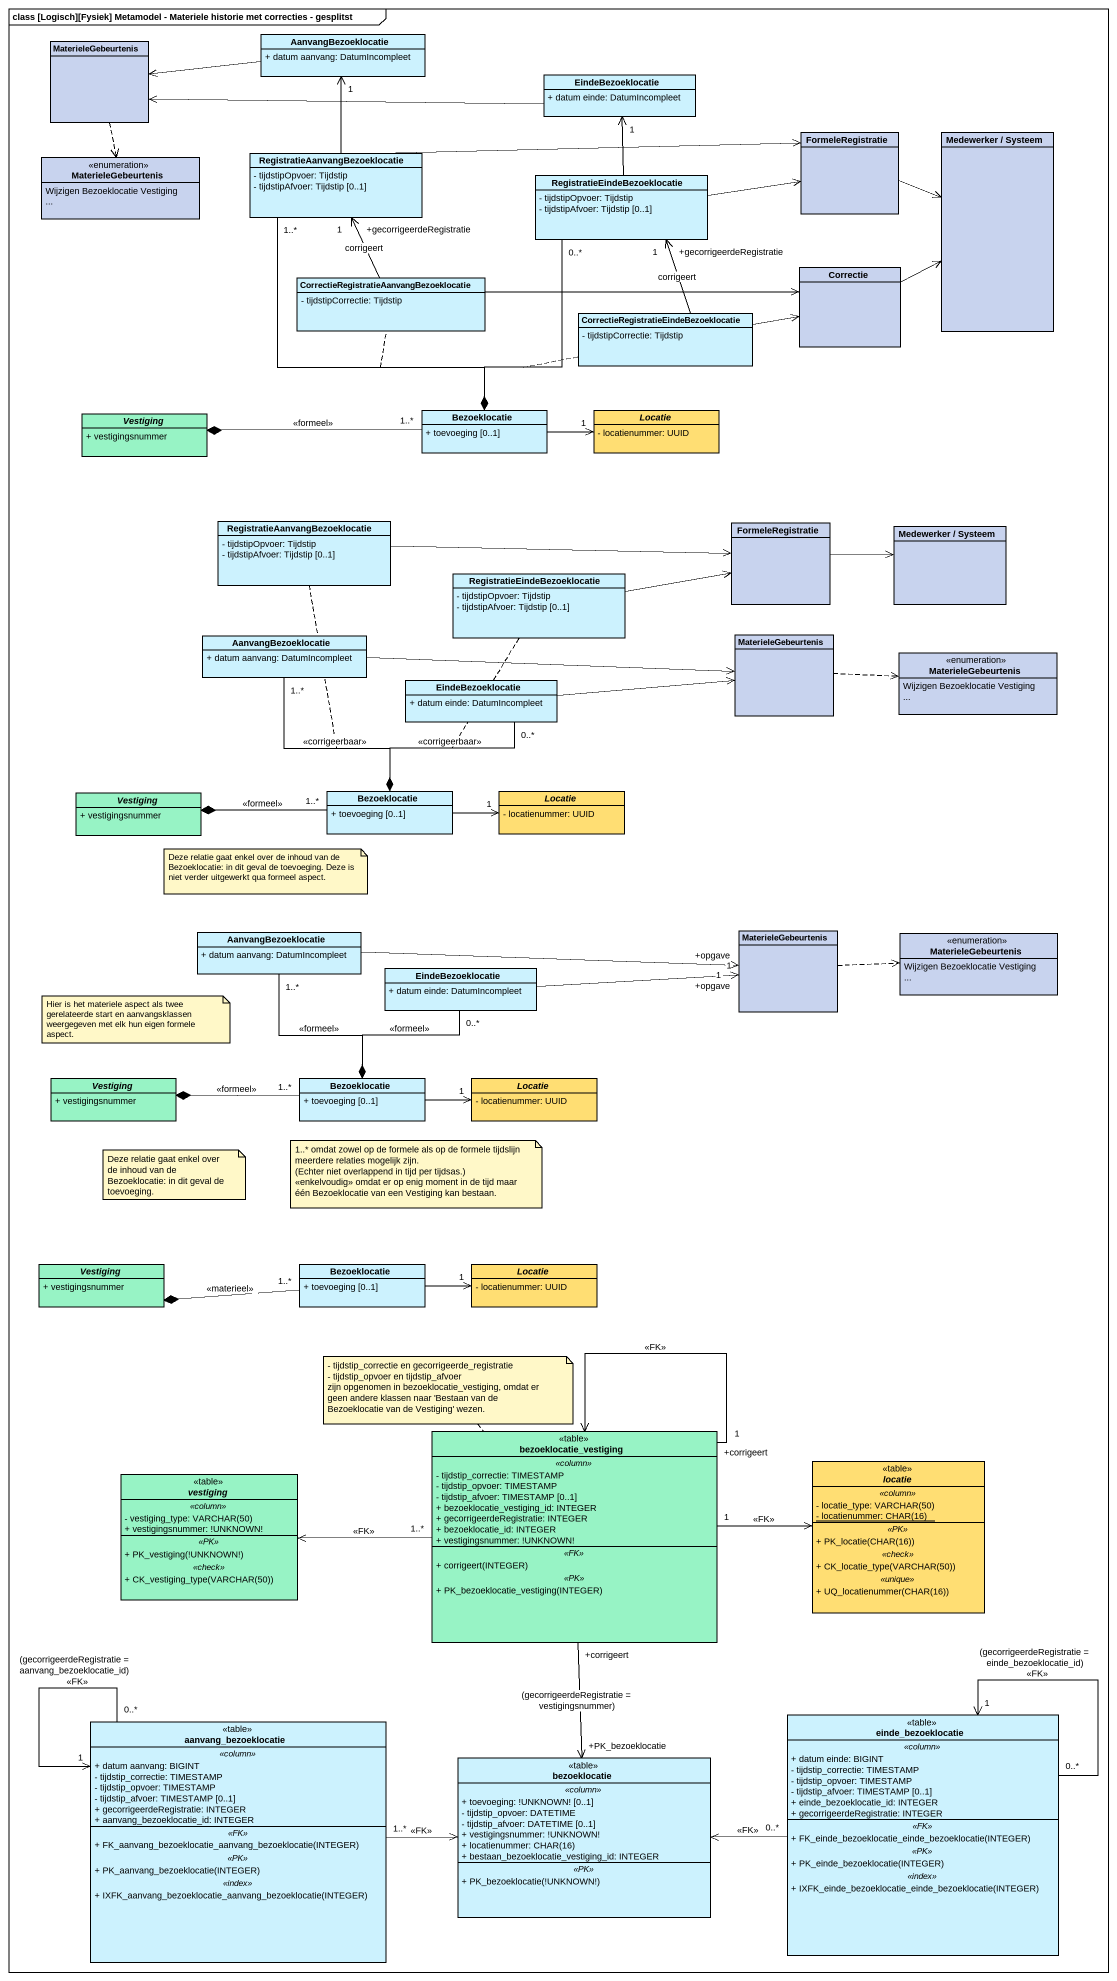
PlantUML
@startuml
mainframe class [Logisch][Fysiek] Metamodel - Materiele historie met correcties - gesplitst
hide circle
hide empty members
skinparam classAttributeIconSize 0
class MaterieleGebeurtenis #C8D3EE
class AanvangBezoeklocatie #CCF2FE {
  + datum aanvang: DatumIncompleet
}
class EindeBezoeklocatie #CCF2FE {
  + datum einde: DatumIncompleet
}
class FormeleRegistratie #C8D3EE
class "Medewerker / Systeem" as Medewerker_Systeem #C8D3EE
enum "MaterieleGebeurtenis" as MaterieleGebeurtenis_2 #C8D3EE {
  Wijzigen Bezoeklocatie Vestiging
  ~...
}
class "RegistratieAanvangBezoeklocatie" as RegistratieAanvangBezoekloca #CCF2FE {
  - tijdstipOpvoer: Tijdstip
  - tijdstipAfvoer: Tijdstip [0..1]
}
class "RegistratieEindeBezoeklocatie" as RegistratieEindeBezoeklocati #CCF2FE {
  - tijdstipOpvoer: Tijdstip
  - tijdstipAfvoer: Tijdstip [0..1]
}
class "CorrectieRegistratieAanvangBezoeklocatie" as CorrectieRegistratieAanvangB #CCF2FE {
  - tijdstipCorrectie: Tijdstip
}
class Correctie #C8D3EE
class "CorrectieRegistratieEindeBezoeklocatie" as CorrectieRegistratieEindeBez #CCF2FE {
  - tijdstipCorrectie: Tijdstip
}
abstract class Vestiging #97F3C5 {
  + vestigingsnummer
}
class Bezoeklocatie #CCF2FE {
  + toevoeging [0..1]
}
abstract class Locatie #FFDE73 {
  - locatienummer: UUID
}
class "RegistratieAanvangBezoeklocatie" as RegistratieAanvangBezoekloca_2 #CCF2FE {
  - tijdstipOpvoer: Tijdstip
  - tijdstipAfvoer: Tijdstip [0..1]
}
class "FormeleRegistratie" as FormeleRegistratie_2 #C8D3EE
class "Medewerker / Systeem" as Medewerker_Systeem_2 #C8D3EE
class "RegistratieEindeBezoeklocatie" as RegistratieEindeBezoeklocati_2 #CCF2FE {
  - tijdstipOpvoer: Tijdstip
  - tijdstipAfvoer: Tijdstip [0..1]
}
class "AanvangBezoeklocatie" as AanvangBezoeklocatie_2 #CCF2FE {
  + datum aanvang: DatumIncompleet
}
class "MaterieleGebeurtenis" as MaterieleGebeurtenis_3 #C8D3EE
enum "MaterieleGebeurtenis" as MaterieleGebeurtenis_4 #C8D3EE {
  Wijzigen Bezoeklocatie Vestiging
  ~...
}
class "EindeBezoeklocatie" as EindeBezoeklocatie_2 #CCF2FE {
  + datum einde: DatumIncompleet
}
abstract class "Vestiging" as Vestiging_2 #97F3C5 {
  + vestigingsnummer
}
class "Bezoeklocatie" as Bezoeklocatie_2 #CCF2FE {
  + toevoeging [0..1]
}
abstract class "Locatie" as Locatie_2 #FFDE73 {
  - locatienummer: UUID
}
class "AanvangBezoeklocatie" as AanvangBezoeklocatie_3 #CCF2FE {
  + datum aanvang: DatumIncompleet
}
class "MaterieleGebeurtenis" as MaterieleGebeurtenis_5 #C8D3EE
enum "MaterieleGebeurtenis" as MaterieleGebeurtenis_6 #C8D3EE {
  Wijzigen Bezoeklocatie Vestiging
  ~...
}
class "EindeBezoeklocatie" as EindeBezoeklocatie_3 #CCF2FE {
  + datum einde: DatumIncompleet
}
abstract class "Vestiging" as Vestiging_3 #97F3C5 {
  + vestigingsnummer
}
class "Bezoeklocatie" as Bezoeklocatie_3 #CCF2FE {
  + toevoeging [0..1]
}
abstract class "Locatie" as Locatie_3 #FFDE73 {
  - locatienummer: UUID
}
abstract class "Vestiging" as Vestiging_4 #97F3C5 {
  + vestigingsnummer
}
class "Bezoeklocatie" as Bezoeklocatie_4 #CCF2FE {
  + toevoeging [0..1]
}
abstract class "Locatie" as Locatie_4 #FFDE73 {
  - locatienummer: UUID
}
class bezoeklocatie_vestiging <<table>> #97F3C5 {
  .. <<column>> ..
  - tijdstip_correctie: TIMESTAMP
  - tijdstip_opvoer: TIMESTAMP
  - tijdstip_afvoer: TIMESTAMP [0..1]
  + bezoeklocatie_vestiging_id: INTEGER
  + gecorrigeerdeRegistratie: INTEGER
  + bezoeklocatie_id: INTEGER
  + vestigingsnummer: !UNKNOWN!
  .. <<FK>> ..
  + corrigeert(INTEGER)
  .. <<PK>> ..
  + PK_bezoeklocatie_vestiging(INTEGER)
}
abstract class vestiging <<table>> #97F3C5 {
  .. <<column>> ..
  {field} - vestiging_type: VARCHAR(50)
  + vestigingsnummer: !UNKNOWN!
  .. <<PK>> ..
  + PK_vestiging(!UNKNOWN!)
  .. <<check>> ..
  + CK_vestiging_type(VARCHAR(50))
}
abstract class locatie <<table>> #FFDE73 {
  .. <<column>> ..
  {field} - locatie_type: VARCHAR(50)
  {static} {field} - locatienummer: CHAR(16)
  .. <<PK>> ..
  + PK_locatie(CHAR(16))
  .. <<check>> ..
  + CK_locatie_type(VARCHAR(50))
  .. <<unique>> ..
  + UQ_locatienummer(CHAR(16))
}
class aanvang_bezoeklocatie <<table>> #CCF2FE {
  .. <<column>> ..
  + datum aanvang: BIGINT
  - tijdstip_correctie: TIMESTAMP
  - tijdstip_opvoer: TIMESTAMP
  - tijdstip_afvoer: TIMESTAMP [0..1]
  + gecorrigeerdeRegistratie: INTEGER
  + aanvang_bezoeklocatie_id: INTEGER
  .. <<FK>> ..
  + FK_aanvang_bezoeklocatie_aanvang_bezoeklocatie(INTEGER)
  .. <<PK>> ..
  + PK_aanvang_bezoeklocatie(INTEGER)
  .. <<index>> ..
  + IXFK_aanvang_bezoeklocatie_aanvang_bezoeklocatie(INTEGER)
}
class einde_bezoeklocatie <<table>> #CCF2FE {
  .. <<column>> ..
  + datum einde: BIGINT
  - tijdstip_correctie: TIMESTAMP
  - tijdstip_opvoer: TIMESTAMP
  - tijdstip_afvoer: TIMESTAMP [0..1]
  + einde_bezoeklocatie_id: INTEGER
  + gecorrigeerdeRegistratie: INTEGER
  .. <<FK>> ..
  + FK_einde_bezoeklocatie_einde_bezoeklocatie(INTEGER)
  .. <<PK>> ..
  + PK_einde_bezoeklocatie(INTEGER)
  .. <<index>> ..
  + IXFK_einde_bezoeklocatie_einde_bezoeklocatie(INTEGER)
}
class bezoeklocatie <<table>> #CCF2FE {
  .. <<column>> ..
  + toevoeging: !UNKNOWN! [0..1]
  - tijdstip_opvoer: DATETIME
  - tijdstip_afvoer: DATETIME [0..1]
  + vestigingsnummer: !UNKNOWN!
  {field} + locatienummer: CHAR(16)
  + bestaan_bezoeklocatie_vestiging_id: INTEGER
  .. <<PK>> ..
  + PK_bezoeklocatie(!UNKNOWN!)
}
MaterieleGebeurtenis ..> MaterieleGebeurtenis_2
AanvangBezoeklocatie -left-> MaterieleGebeurtenis
EindeBezoeklocatie -left-> MaterieleGebeurtenis
FormeleRegistratie -right-> Medewerker_Systeem
RegistratieAanvangBezoekloca -up-> "1" AanvangBezoeklocatie
RegistratieAanvangBezoekloca -right-> FormeleRegistratie
RegistratieAanvangBezoekloca "1..*" --* Bezoeklocatie
(RegistratieAanvangBezoekloca, Bezoeklocatie) .. CorrectieRegistratieAanvangB
RegistratieEindeBezoeklocati -up-> "1" EindeBezoeklocatie
RegistratieEindeBezoeklocati -right-> FormeleRegistratie
RegistratieEindeBezoeklocati "0..*" --* Bezoeklocatie
(RegistratieEindeBezoeklocati, Bezoeklocatie) .. CorrectieRegistratieEindeBez
CorrectieRegistratieAanvangB -up-> "+gecorrigeerdeRegistratie\n1" RegistratieAanvangBezoekloca : corrigeert
CorrectieRegistratieAanvangB -right-> Correctie
Correctie -right-> Medewerker_Systeem
CorrectieRegistratieEindeBez -up-> "+gecorrigeerdeRegistratie\n1" RegistratieEindeBezoeklocati : corrigeert
CorrectieRegistratieEindeBez -right-> Correctie
Bezoeklocatie "1..*" -left-* Vestiging : <<formeel>>
Bezoeklocatie -right-> "1" Locatie
RegistratieAanvangBezoekloca_2 -right-> FormeleRegistratie_2
FormeleRegistratie_2 -right-> Medewerker_Systeem_2
RegistratieEindeBezoeklocati_2 -right-> FormeleRegistratie_2
AanvangBezoeklocatie_2 -right-> MaterieleGebeurtenis_3
AanvangBezoeklocatie_2 "1..*" --* Bezoeklocatie_2 : <<corrigeerbaar>>
(AanvangBezoeklocatie_2, Bezoeklocatie_2) .. RegistratieAanvangBezoekloca_2
MaterieleGebeurtenis_3 .right.> MaterieleGebeurtenis_4
EindeBezoeklocatie_2 -right-> MaterieleGebeurtenis_3
EindeBezoeklocatie_2 "0..*" --* Bezoeklocatie_2 : <<corrigeerbaar>>
(EindeBezoeklocatie_2, Bezoeklocatie_2) .. RegistratieEindeBezoeklocati_2
Bezoeklocatie_2 "1..*" -left-* Vestiging_2 : <<formeel>>
Bezoeklocatie_2 -right-> "1" Locatie_2
AanvangBezoeklocatie_3 -right-> "+opgave\n1" MaterieleGebeurtenis_5
AanvangBezoeklocatie_3 "1..*" --* Bezoeklocatie_3 : <<formeel>>
MaterieleGebeurtenis_5 .right.> MaterieleGebeurtenis_6
EindeBezoeklocatie_3 -right-> "+opgave\n1" MaterieleGebeurtenis_5
EindeBezoeklocatie_3 "0..*" --* Bezoeklocatie_3 : <<formeel>>
Bezoeklocatie_3 "1..*" -left-* Vestiging_3 : <<formeel>>
Bezoeklocatie_3 -right-> "1" Locatie_3
Bezoeklocatie_4 "1..*" -left-* Vestiging_4 : <<materieel>>
Bezoeklocatie_4 -right-> "1" Locatie_4
bezoeklocatie_vestiging "+corrigeert\n1" --> bezoeklocatie_vestiging : <<FK>>
bezoeklocatie_vestiging "1..*" -left-> vestiging : <<FK>>
bezoeklocatie_vestiging "1" -right-> locatie : <<FK>>
bezoeklocatie_vestiging "+corrigeert" --> "+PK_bezoeklocatie" bezoeklocatie : (gecorrigeerdeRegistratie = vestigingsnummer)
aanvang_bezoeklocatie "0..*" --> "1" aanvang_bezoeklocatie : (gecorrigeerdeRegistratie = aanvang_bezoeklocatie_id)\n<<FK>>
aanvang_bezoeklocatie "1..*" -right-> bezoeklocatie : <<FK>>
einde_bezoeklocatie "0..*" --> "1" einde_bezoeklocatie : (gecorrigeerdeRegistratie = einde_bezoeklocatie_id)\n<<FK>>
einde_bezoeklocatie "0..*" -left-> bezoeklocatie : <<FK>>
note as N1
  Deze relatie gaat enkel over de inhoud van de Bezoeklocatie: in dit geval de toevoeging. Deze is niet verder uitgewerkt qua formeel aspect.
end note
note as N2
  Hier is het materiele aspect als twee gerelateerde start en aanvangsklassen weergegeven met elk hun eigen formele aspect.
end note
note as N3
  1..* omdat zowel op de formele als op de formele tijdslijn meerdere relaties mogelijk zijn.
  (Echter niet overlappend in tijd per tijdsas.)
  <<enkelvoudig>> omdat er op enig moment in de tijd maar één Bezoeklocatie van een Vestiging kan bestaan.
end note
note as N4
  Deze relatie gaat enkel over de inhoud van de Bezoeklocatie: in dit geval de toevoeging.
end note
note top of bezoeklocatie_vestiging
  - tijdstip_correctie en gecorrigeerde_registratie
  - tijdstip_opvoer en tijdstip_afvoer
  zijn opgenomen in bezoeklocatie_vestiging, omdat er geen andere klassen naar 'Bestaan van de Bezoeklocatie van de Vestiging' wezen.
end note
@enduml
